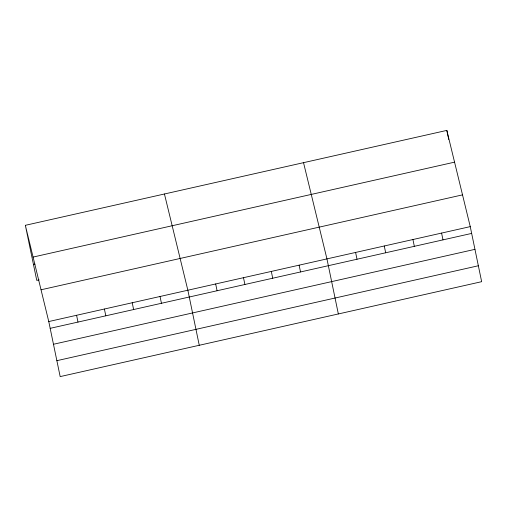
<?xml version="1.0" encoding="UTF-8"?>
<svg xmlns="http://www.w3.org/2000/svg" width="507" height="507" viewBox="0 0 507 507"><rect width="100%" height="100%" fill="white"/><g stroke="black" fill="none" stroke-linecap="round" stroke-linejoin="round"><path stroke-width="0.76" d="M25.35 225.317L446.832 130.394L470.249 226.623L481.65 281.683L60.168 376.606L48.767 321.546L25.35 225.317L36.751 280.377L39.071 279.858M33.075 257.074L454.557 162.151M33.456 264.451L35.002 264.103M41.035 289.789L462.523 194.865M48.767 321.546L470.249 226.623M50.174 328.34L471.656 233.416M53.469 344.266L474.951 249.343M56.866 360.68L478.354 265.757M303.528 162.671L326.945 258.893L338.346 313.953M164.439 193.991L187.856 290.219L199.257 345.28M446.832 130.394L448.239 137.194M448.397 137.948L448.714 139.469M441.584 233.074L442.991 239.874M412.926 239.532L414.333 246.326M384.268 245.984L385.675 252.784M355.603 252.442L357.01 259.235M299.124 265.161L300.531 271.955M271.308 271.422L272.715 278.223M243.487 277.69L244.9 284.484M215.671 283.958L217.078 290.752M160.035 296.487L161.441 303.281M132.219 302.749L133.626 309.549M104.398 309.017L105.811 315.81M76.582 315.278L77.989 322.078"/></g></svg>
